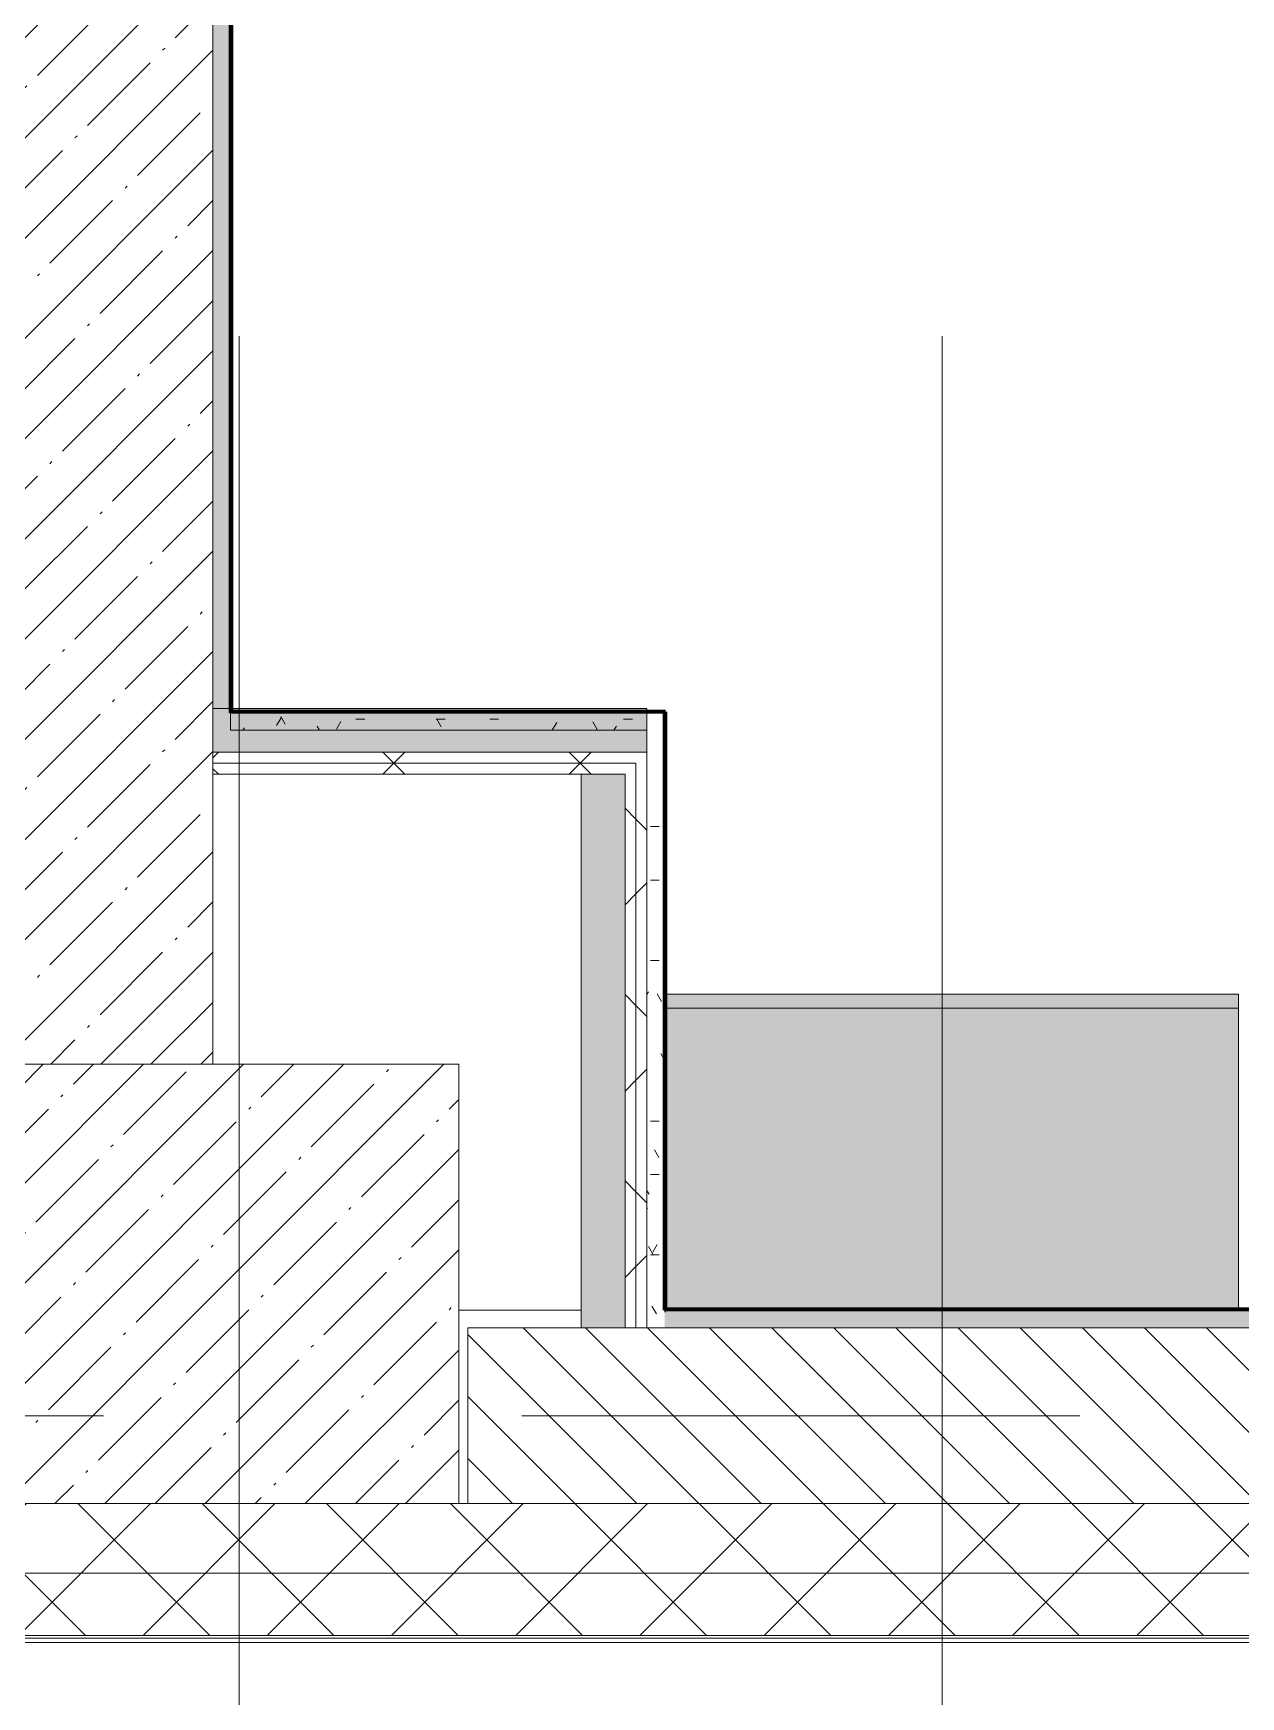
# Model space of a CAD drawing. Header units: millimetres. Extents: x 35157 to 232994, y -8553 to 29000.
# Drawn here: x 47425 to 48800, y -320 to 1573 of the extents above; entities that cross this region are included whole.
import ezdxf

# ---------------------------------------------------------------- set-up
doc = ezdxf.new("R2010")
doc.units = ezdxf.units.MM
doc.linetypes.add('Осевая', pattern=[3175, 635, -476.25, 1587.5, -476.25])
for name, color, linetype, lineweight in [('A-WALL', 7, 'Continuous', 9), ('I-WALL', 7, 'Continuous', 9), ('S-COLS', 7, 'Continuous', 9), ('Оси', 7, 'Continuous', 9), ('Оси-2', 7, 'Осевая', 9)]:
    doc.layers.add(name, color=color, linetype=linetype, lineweight=lineweight)
for name, color, linetype, lineweight, true_color in [('A-WALL-1', 7, 'Continuous', 9, 0xc0c0c0), ('A-WALL-4', 7, 'Continuous', 9, 0xff80c0), ('I-WALL-5', 7, 'Continuous', 9, 0xc0c0c0), ('I-WALL-7', 7, 'Continuous', 9, 0xd1cbbf), ('I-WALL-9', 7, 'Continuous', 80, 0xff80c0), ('S-WALL-ANLY-1', 7, 'Continuous', 5, 0x008040), ('Знаки-1', 7, 'Continuous', 9, 0xc1bbaf), ('Знаки-3', 9, 'Continuous', 9, 0x808080), ('Знаки-4', 7, 'Continuous', 9, 0xaba79f)]:
    doc.layers.add(name, color=color, linetype=linetype, lineweight=lineweight, true_color=true_color)
doc.layers.add('Знаки-2', color=7, linetype='Continuous', lineweight=9, transparency=0.5)
pattern_1 = [(0, (0, 0), (121.92, 30.48), [10.058, -81.382, 10.058, -81.382, -487.68]), (0, (0, 0), (121.92, 30.48), [-182.88, 10.058, -172.822, 10.058, -81.382, -213.36]), (0, (0, 0), (121.92, 30.48), [-457.2, 10.058, -50.902, 10.058, -142.342]), (120, (45.72, 15.24), (-87.356454, 90.345817), [10.058, -81.382, 10.058, -81.382, -487.68]), (120, (45.72, 15.24), (-87.356454, 90.345817), [-182.88, 10.058, -172.822, 10.058, -81.382, -213.36]), (120, (45.72, 15.24), (-87.356454, 90.345817), [-457.2, 10.058, -50.902, 10.058, -142.342]), (240, (60.96, 76.2), (-34.563546, -120.825817), [10.058, -81.382, 10.058, -81.382, -487.68]), (240, (60.96, 76.2), (-34.563546, -120.825817), [-182.88, 10.058, -172.822, 10.058, -81.382, -213.36]), (240, (60.96, 76.2), (-34.563546, -120.825817), [-457.2, 10.058, -50.902, 10.058, -142.342])]
pattern_2 = [(45, (0, 0), (-106.066, 106.066), []), (135, (0, 0), (-106.066, -106.066), [])]

# ---------------------------------------------------------------- blocks, each defined once
blk = doc.blocks.new('BSC_Колонна _Прямоугольная - 500х500-V7-План отделки стен 2 этажа в осях 12-23')
at = {"layer": 'S-COLS'}
h = blk.add_hatch(dxfattribs=at)
h.set_pattern_fill('FP_8', color=256, style=0, pattern_type=2)
h.set_pattern_definition([(45, (-47660, -150), (-57.02463, 57.02463), []), (45, (-47602.975, -150), (-57.02463, 57.02463), [100.806, -20.161, 3.353, -16.808])])
h.paths.add_polyline_path([(-56.7, -250), (250, -250), (250, 250), (-250, 250), (-250, -250)])
for p, q in [((250, 250), (-250, 250)), ((-250, 250), (-250, -250)), ((250, -250), (250, 250)), ((-250, -250), (250, -250))]:
    blk.add_line(p, q, dxfattribs=at)
blk = doc.blocks.new('Зашивка без перфорации М3 - М3_17-31005486-План отделки стен 2 этажа в осях 12-23')
at = {"layer": 'Знаки-2'}
for points in [[(222.5, 180), (-430, 180), (-430, -179.9), (223.5, -179.9), (223.5, 180)], [(223.5, -163.9), (-430, -163.9), (-430, -179.9), (223.5, -179.9)]]:
    blk.add_hatch(color=256, dxfattribs=at).paths.add_polyline_path(points)
at = {"layer": 'Знаки-1'}
for p, q in [((-430, 180), (222.5, 180)), ((223.5, -163.9), (-430, -163.9)), ((-430, -163.9), (-430, -179.9)), ((-430, -179.9), (223.5, -179.9))]:
    blk.add_line(p, q, dxfattribs=at)
at = {"layer": 'Знаки-3'}
for p, q in [((-430, 180), (-430, -179.9)), ((-430, -179.9), (223.5, -179.9))]:
    blk.add_line(p, q, dxfattribs=at)
at = {"layer": 'Знаки-4'}
for p, q in [((-430, -179.9), (-430, 180)), ((-430, -163.9), (223.5, -163.9)), ((-430, -163.9), (-430, -179.9)), ((223.5, -179.9), (-430, -179.9)), ((223.5, -179.9), (-430, -179.9))]:
    blk.add_line(p, q, dxfattribs=at)

msp = doc.modelspace()

# ---------------------------------------------------------------- hatches: boundary and pattern name
at = {"layer": 'A-WALL'}
h = msp.add_hatch(dxfattribs=at)
h.set_pattern_fill('FP_21', color=256, style=0, pattern_type=2)
h.set_pattern_definition([(135, (0, 0), (-35.35534, -35.35534), [])])
h.paths.add_polyline_path([(47920, -100), (48810, -100), (48810, 100), (47920, 100)])
h = msp.add_hatch(dxfattribs=at)
h.set_pattern_fill('FP_16', color=256, style=0, pattern_type=2)
h.set_pattern_definition([(45, (0, 0), (-70.71068, 70.71068), []), (135, (0, 0), (-70.71068, -70.71068), [])])
h.paths.add_polyline_path([(65982.4, -250), (66160, -250), (66160, -100), (65160, -100), (65160, -250), (65910, -250)])
h.paths.add_polyline_path([(75700, -250), (75700, -100), (71560, -100), (71560, -250), (74234.2, -250)])
h.paths.add_polyline_path([(53310, -250), (53310, -100), (51910, -100), (51910, -250), (53229.5, -250)])
h.paths.add_polyline_path([(44936.3, -250), (45310, -250), (45310, -100), (44936.3, -100), (44936.3, -146.3)])
h.paths.add_polyline_path([(67060, -250), (70660, -250), (70660, -100), (67060, -100), (67060, -146.3)])
h.paths.add_polyline_path([(60910, -250), (62060, -250), (62060, -100), (60910, -100), (60910, -146.3)])
h.paths.add_polyline_path([(58810, -250), (58810, -100), (58060, -100), (58060, -250), (58480.7, -250)])
h.paths.add_polyline_path([(43477.4, -250), (44036.3, -250), (44036.3, -100), (42660, -100), (42660, -250), (42727.2, -250)])
h.paths.add_polyline_path([(38976.4, -250), (39560, -250), (39560, -100), (38742.7, -100), (38742.7, -250)])
h.paths.add_polyline_path([(48728.6, -250), (48810, -250), (48810, -100), (47410, -100), (47410, -250), (47978.4, -250)])
h.paths.add_polyline_path([(57160, -250), (57160, -100), (56410, -100), (56410, -250), (56980.4, -250)])
h.paths.add_polyline_path([(38242.7, -250), (38242.7, -100), (38226.2, -100), (38226.2, -250)])
at = {"layer": 'I-WALL'}
h = msp.add_hatch(dxfattribs=at)
h.set_pattern_fill('FP_18', color=256, style=0, pattern_type=2)
h.set_pattern_definition([(45, (0, 0), (-57.02463, 57.02463), []), (45, (57.025, 0), (-57.02463, 57.02463), [100.806, -20.161, 3.353, -16.808])])
h.paths.add_polyline_path([(47410, 400), (47630, 400), (47630, 7400), (47410, 7400), (47410, 437.7)])
h = msp.add_hatch(dxfattribs=at)
h.set_pattern_fill('FP_63', color=256, style=0, pattern_type=2)
h.set_pattern_definition(pattern_1)
h.paths.add_polyline_path([(47650, 805), (47650, 7380), (47630, 7380), (47630, 805)])
for points in [[(47978.4, 755), (48124.1, 755), (48124.1, 805), (47630, 805), (47630, 755)], [(48049.1, 100), (48099.1, 100), (48099.1, 730), (48049.1, 730), (48049.1, 320.9)]]:
    msp.add_hatch(color=256, dxfattribs=at).paths.add_polyline_path(points)
h = msp.add_hatch(dxfattribs=at)
h.set_pattern_fill('FP_63', color=256, style=0, pattern_type=2)
h.set_pattern_definition(pattern_1)
h.paths.add_polyline_path([(48144.1, 780), (48144.1, 800), (47650, 800), (47650, 780), (48124.1, 780)])
h = msp.add_hatch(dxfattribs=at)
h.set_pattern_fill('FP_63', color=256, style=0, pattern_type=2)
h.set_pattern_definition(pattern_1)
h.paths.add_polyline_path([(48144.1, 100), (48144.1, 780), (48124.1, 780), (48124.1, 100)])
h = msp.add_hatch(dxfattribs=at)
h.set_pattern_fill('FP_64', color=256, style=0, pattern_type=2)
h.set_pattern_definition(pattern_2)
h.paths.add_polyline_path([(48124.1, 742.5), (48124.1, 755), (47630, 755), (47630, 742.5), (48111.6, 742.5)])
h = msp.add_hatch(dxfattribs=at)
h.set_pattern_fill('FP_64', color=256, style=0, pattern_type=2)
h.set_pattern_definition(pattern_2)
h.paths.add_polyline_path([(47630, 730), (48111.6, 730), (48111.6, 742.5), (47630, 742.5)])
h = msp.add_hatch(dxfattribs=at)
h.set_pattern_fill('FP_64', color=256, style=0, pattern_type=2)
h.set_pattern_definition(pattern_2)
h.paths.add_polyline_path([(48111.6, 100), (48124.1, 100), (48124.1, 742.5), (48111.6, 742.5), (48111.6, 320.9)])
h = msp.add_hatch(dxfattribs=at)
h.set_pattern_fill('FP_64', color=256, style=0, pattern_type=2)
h.set_pattern_definition(pattern_2)
h.paths.add_polyline_path([(48099.1, 100), (48111.6, 100), (48111.6, 730), (48099.1, 730), (48099.1, 320.9)])
h = msp.add_hatch(dxfattribs=at)
h.set_pattern_fill('FP_63', color=256, style=0, pattern_type=2)
h.set_pattern_definition(pattern_1)
h.paths.add_polyline_path([(51729.2, 100), (51910, 100), (51910, 120), (48144.1, 120), (48144.1, 100), (51541.7, 100)])

# ---------------------------------------------------------------- linework, layer by layer
at = {"layer": 'A-WALL'}
for p, q in [((47630, 7400), (47630, 730)), ((47630, 805), (47650, 805)), ((47630, 755), (48124.1, 755)), ((47630, 742.5), (48111.6, 742.5)), ((48111.6, 100), (48111.6, 742.5)), ((48099.1, 730), (48049.1, 730)), ((48099.1, 100), (48099.1, 730)), ((47920, -100), (48810, -100)), ((47410, -250), (48810, -250)), ((47410, -253), (48810, -253))]:
    msp.add_line(p, q, dxfattribs=at)
at = {"layer": 'A-WALL-1'}
for p, q in [((48144.1, 100), (47920, 100)), ((47920, 100), (47920, -100)), ((47910, -100), (47920, -100)), ((58060, -258), (38742.7, -258))]:
    msp.add_line(p, q, dxfattribs=at)
at = {"layer": 'A-WALL-4'}
msp.add_line((47650, 800), (48144.1, 800), dxfattribs=at)
at = {"layer": 'I-WALL-5'}
for p, q in [((48124.1, 805), (47650, 805)), ((47650, 800), (47650, 780)), ((48124.1, 100), (48124.1, 805)), ((47650, 780), (48124.1, 780)), ((47630, 400), (47630, 730)), ((47630, 730), (48049.1, 730)), ((48049.1, 730), (48049.1, 100)), ((47910, 120), (48049.1, 120)), ((48144.1, 100), (51910, 100))]:
    msp.add_line(p, q, dxfattribs=at)
at = {"layer": 'I-WALL-7'}
msp.add_line((48145.1, 120), (48830.2, 120), dxfattribs=at)
at = {"layer": 'I-WALL-9'}
for p, q in [((47651, 801), (47651, 7379)), ((47650, 7247.5), (47650, 800)), ((48145.1, 801), (47651, 801)), ((48144.1, 800), (48144.1, 120)), ((48145.1, 121), (48145.1, 801)), ((48144.1, 120), (48145.1, 120)), ((51889, 121), (48145.1, 121))]:
    msp.add_line(p, q, dxfattribs=at)
at = {"layer": 'S-WALL-ANLY-1'}
msp.add_line((47410, -179), (48810, -179), dxfattribs=at)
at = {"layer": 'Оси'}
for p, q in [((47660, -1906.3), (47660, 593.7)), ((48460, -1906.3), (48460, 593.7))]:
    msp.add_line(p, q, dxfattribs=at)
at = {"layer": 'Оси-2'}
for p, q in [((47660, 593.7), (47660, 24898.1)), ((48460, 593.7), (48460, 24898.1)), ((38456.8, 0), (82200, 0))]:
    msp.add_line(p, q, dxfattribs=at)

# ---------------------------------------------------------------- block references
at = {"layer": 'S-COLS'}
msp.add_blockref('BSC_Колонна _Прямоугольная - 500х500-V7-План отделки стен 2 этажа в осях 12-23', (47660, 150), dxfattribs=at)
at = {"layer": 'Знаки-1', "rotation": 180}
msp.add_blockref('Зашивка без перфорации М3 - М3_17-31005486-План отделки стен 2 этажа в осях 12-23', (48367.6, 300), dxfattribs=at)

doc.saveas('drawing.dxf')
